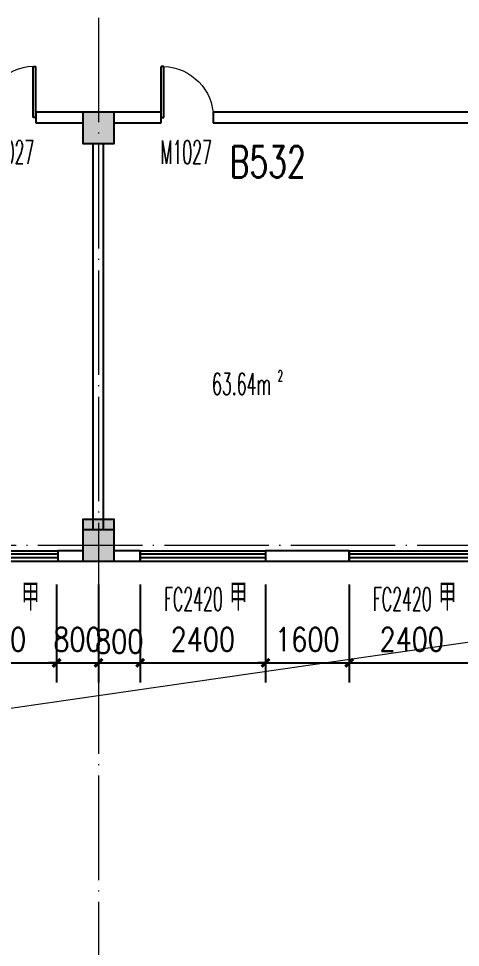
# Model space of a CAD drawing. Extents: x 1417642 to 3570900, y 124798 to 1191112.
# Drawn here: x 1555475 to 1563934, y 209133 to 226927 of the extents above; entities that cross this region are included whole.
import ezdxf

# ---------------------------------------------------------------- set-up
doc = ezdxf.new("R2010")
doc.units = 0
doc.header["$LTSCALE"] = 1000
doc.header["$MEASUREMENT"] = 0
doc.linetypes.add('DOTE', pattern=[2.42, 2, -0.2, 0.02, -0.2])
doc.layers.get('0').update_dxf_attribs({"linetype": 'CONTINUOUS'})
doc.layers.get('Defpoints').update_dxf_attribs({"linetype": 'CONTINUOUS'})
for name, color, linetype in [('colu', 2, 'CONTINUOUS'), ('COLUMN', 9, 'CONTINUOUS'), ('DOTE', 1, 'DOTE'), ('PUB_DIM', 3, 'CONTINUOUS'), ('PUB_HATCH', 8, 'CONTINUOUS'), ('PUB_TEXT', 40, 'CONTINUOUS'), ('SPACE', 7, 'CONTINUOUS'), ('STAIR', 2, 'CONTINUOUS'), ('tiaozheng', 20, 'CONTINUOUS'), ('WALL', 4, 'CONTINUOUS'), ('WINDOW', 2, 'CONTINUOUS'), ('WINDOW_TEXT', 7, 'CONTINUOUS'), ('柱填充', 8, 'CONTINUOUS')]:
    doc.layers.add(name, color=color, linetype=linetype)
doc.styles.add('_TCH_SPACE', font='ROMANS', dxfattribs={"width": 0.7, "height": 5, "bigfont": 'Z'})
doc.styles.add('_TCH_WINDOW', font='ROMANS.shx', dxfattribs={"width": 0.7, "height": 400, "bigfont": 'Z.shx'})
doc.styles.add('DIM_FONT', font='SIMPLEX.shx', dxfattribs={"width": 0.8})
doc.styles.add('Z', font='ROMANS', dxfattribs={"width": 0.7, "bigfont": 'Z'})
doc.dimstyles.new('DIMN150', dxfattribs={"dimscale": 1.5, "dimtxt": 300, "dimasz": 100, "dimexe": 250, "dimexo": 300, "dimgap": 150, "dimtad": 1, "dimdec": 0, "dimzin": 0, "dimdsep": 46, "dimtxsty": 'DIM_FONT', "dimblk": 'ARCHTICK', "dimcen": 0.09, "dimdle": 1.5, "dimclrt": 7, "dimazin": 2, "dimtfac": 1, "dimtdec": 0, "dimtix": 1, "dimtmove": 2, "dimatfit": 3, "dimldrblk": 'ARCHTICK', "dimfxl": 1, "dimtolj": 1, "dimtzin": 0, "dimarcsym": 0})

# ---------------------------------------------------------------- blocks, each defined once
blk = doc.blocks.new('i89')
at = {"layer": '柱填充'}
h = blk.add_hatch(color=256, dxfattribs=at)
h.paths.add_polyline_path([(1555333, 501498), (1555333, 502098), (1554733, 502098), (1554733, 501498)])
h.paths.add_polyline_path([(1525733, 501498), (1525733, 502098), (1525133, 502098), (1525133, 501498)])
h.paths.add_polyline_path([(1517733, 501498), (1517733, 502098), (1517133, 502098), (1517133, 501498)])
h.paths.add_polyline_path([(1509733, 501498), (1509733, 502098), (1509133, 502098), (1509133, 501498)])
h.paths.add_polyline_path([(1501733, 501498), (1501733, 502098), (1501133, 502098), (1501133, 501498)])
h.paths.add_polyline_path([(1498133, 501498), (1498133, 502098), (1497533, 502098), (1497533, 501498)])
h.paths.add_polyline_path([(1498133, 529448), (1498133, 530148), (1497433, 530148), (1497433, 529448)])
h.paths.add_polyline_path([(1498133, 537448), (1498133, 538148), (1497433, 538148), (1497433, 537448)])
h.paths.add_polyline_path([(1541783, 545398), (1541783, 546098), (1541083, 546098), (1541083, 545398)])
h.paths.add_polyline_path([(1565333, 559098), (1565333, 559698), (1564733, 559698), (1564733, 559098)])
h.paths.add_polyline_path([(1565383, 549098), (1565383, 549798), (1564683, 549798), (1564683, 549098)])
h.paths.add_polyline_path([(1565333, 545498), (1565333, 546098), (1564733, 546098), (1564733, 545498)])
h.paths.add_polyline_path([(1565383, 538098), (1564683, 538098), (1564683, 537498), (1565383, 537498)])
h.paths.add_polyline_path([(1565333, 529498), (1565333, 530098), (1564733, 530098), (1564733, 529498)])
h.paths.add_polyline_path([(1565333, 519498), (1565333, 520098), (1564733, 520098), (1564733, 519498)])
h.paths.add_polyline_path([(1565333, 511498), (1565333, 512098), (1564733, 512098), (1564733, 511498)])
h.paths.add_polyline_path([(1565333, 501498), (1565333, 502098), (1564733, 502098), (1564733, 501498)])
h.paths.add_polyline_path([(1555333, 559098), (1555333, 559698), (1554733, 559698), (1554733, 559098)])
h.paths.add_polyline_path([(1555333, 549098), (1555333, 549698), (1554733, 549698), (1554733, 549098)])
h.paths.add_polyline_path([(1555333, 545498), (1555333, 546098), (1554733, 546098), (1554733, 545498)])
h.paths.add_polyline_path([(1555333, 537498), (1555333, 538098), (1554733, 538098), (1554733, 537498)])
h.paths.add_polyline_path([(1555433, 529448), (1555433, 530148), (1554733, 530148), (1554733, 529448)])
h.paths.add_polyline_path([(1555433, 519448), (1555433, 520148), (1554733, 520148), (1554733, 519448)])
h.paths.add_polyline_path([(1555433, 511498), (1555433, 512198), (1554733, 512198), (1554733, 511498)])
h.paths.add_polyline_path([(1551733, 557298), (1551733, 557898), (1551133, 557898), (1551133, 557298)])
h.paths.add_polyline_path([(1551783, 549098), (1551783, 549798), (1551083, 549798), (1551083, 549098)])
h.paths.add_polyline_path([(1551733, 545498), (1551733, 546098), (1551133, 546098), (1551133, 545498)])
h.paths.add_polyline_path([(1551733, 537498), (1551733, 538098), (1551133, 538098), (1551133, 537498)])
h.paths.add_polyline_path([(1551733, 529498), (1551733, 530098), (1551133, 530098), (1551133, 529498)])
h.paths.add_polyline_path([(1551733, 519498), (1551733, 520098), (1551133, 520098), (1551133, 519498)])
h.paths.add_polyline_path([(1551783, 511498), (1551783, 512198), (1551083, 512198), (1551083, 511498)])
h.paths.add_polyline_path([(1551733, 501498), (1551733, 502098), (1551133, 502098), (1551133, 501498)])
h.paths.add_polyline_path([(1541733, 559098), (1541733, 559698), (1541133, 559698), (1541133, 559098)])
h.paths.add_polyline_path([(1541733, 557298), (1541733, 557898), (1541133, 557898), (1541133, 557298)])
h.paths.add_polyline_path([(1541783, 549098), (1541783, 549798), (1541083, 549798), (1541083, 549098)])
h.paths.add_polyline_path([(1541733, 537498), (1541733, 538298), (1541133, 538298), (1541133, 537498)])
h.paths.add_polyline_path([(1541733, 519298), (1541733, 520098), (1541133, 520098), (1541133, 519298)])
h.paths.add_polyline_path([(1541833, 511498), (1541833, 512298), (1541033, 512298), (1541033, 511498)])
h.paths.add_polyline_path([(1541733, 501498), (1541733, 502098), (1541133, 502098), (1541133, 501498)])
h.paths.add_polyline_path([(1533733, 559098), (1533733, 559698), (1533133, 559698), (1533133, 559098)])
h.paths.add_polyline_path([(1533783, 549098), (1533783, 549798), (1533083, 549798), (1533083, 549098)])
h.paths.add_polyline_path([(1533733, 545498), (1533733, 546098), (1533133, 546098), (1533133, 545498)])
h.paths.add_polyline_path([(1533733, 537498), (1533733, 538298), (1533133, 538298), (1533133, 537498)])
h.paths.add_polyline_path([(1533733, 519298), (1533733, 520098), (1533133, 520098), (1533133, 519298)])
h.paths.add_polyline_path([(1533833, 511498), (1533833, 512298), (1533033, 512298), (1533033, 511498)])
h.paths.add_polyline_path([(1533733, 501498), (1533733, 502098), (1533133, 502098), (1533133, 501498)])
h.paths.add_polyline_path([(1525733, 559098), (1525733, 559698), (1525133, 559698), (1525133, 559098)])
h.paths.add_polyline_path([(1525783, 549098), (1525783, 549798), (1525083, 549798), (1525083, 549098)])
h.paths.add_polyline_path([(1525733, 545498), (1525733, 546098), (1525133, 546098), (1525133, 545498)])
h.paths.add_polyline_path([(1525733, 537498), (1525733, 538298), (1525133, 538298), (1525133, 537498)])
h.paths.add_polyline_path([(1525733, 519298), (1525733, 520098), (1525133, 520098), (1525133, 519298)])
h.paths.add_polyline_path([(1525833, 511498), (1525833, 512298), (1525033, 512298), (1525033, 511498)])
h.paths.add_polyline_path([(1517733, 559098), (1517733, 559698), (1517133, 559698), (1517133, 559098)])
h.paths.add_polyline_path([(1517783, 549098), (1517783, 549798), (1517083, 549798), (1517083, 549098)])
h.paths.add_polyline_path([(1517733, 545498), (1517733, 546098), (1517133, 546098), (1517133, 545498)])
h.paths.add_polyline_path([(1517733, 537498), (1517733, 538298), (1517133, 538298), (1517133, 537498)])
h.paths.add_polyline_path([(1517733, 519298), (1517733, 520098), (1517133, 520098), (1517133, 519298)])
h.paths.add_polyline_path([(1517833, 511498), (1517833, 512298), (1517033, 512298), (1517033, 511498)])
h.paths.add_polyline_path([(1509733, 559098), (1509733, 559698), (1509133, 559698), (1509133, 559098)])
h.paths.add_polyline_path([(1509783, 549098), (1509783, 549798), (1509083, 549798), (1509083, 549098)])
h.paths.add_polyline_path([(1509733, 545498), (1509733, 546098), (1509133, 546098), (1509133, 545498)])
h.paths.add_polyline_path([(1509733, 537498), (1509733, 538298), (1509133, 538298), (1509133, 537498)])
h.paths.add_polyline_path([(1509733, 519298), (1509733, 520098), (1509133, 520098), (1509133, 519298)])
h.paths.add_polyline_path([(1509833, 511498), (1509833, 512298), (1509033, 512298), (1509033, 511498)])
h.paths.add_polyline_path([(1509733, 480798), (1509733, 481398), (1509133, 481398), (1509133, 480798)])
h.paths.add_polyline_path([(1501733, 559098), (1501733, 559698), (1501133, 559698), (1501133, 559098)])
h.paths.add_polyline_path([(1501733, 549098), (1501733, 549698), (1501133, 549698), (1501133, 549098)])
h.paths.add_polyline_path([(1501733, 545498), (1501733, 546098), (1501133, 546098), (1501133, 545498)])
h.paths.add_polyline_path([(1501733, 537498), (1501733, 538098), (1501133, 538098), (1501133, 537498)])
h.paths.add_polyline_path([(1501733, 529498), (1501733, 530098), (1501133, 530098), (1501133, 529498)])
h.paths.add_polyline_path([(1501733, 519498), (1501733, 520098), (1501133, 520098), (1501133, 519498)])
h.paths.add_polyline_path([(1501833, 511498), (1501833, 512198), (1501133, 512198), (1501133, 511498)])
h.paths.add_polyline_path([(1501733, 480798), (1501733, 481398), (1501133, 481398), (1501133, 480798)])
h.paths.add_polyline_path([(1498133, 559098), (1498133, 559698), (1497533, 559698), (1497533, 559098)])
h.paths.add_polyline_path([(1498183, 549098), (1498183, 549798), (1497483, 549798), (1497483, 549098)])
h.paths.add_polyline_path([(1498133, 545498), (1498133, 546098), (1497533, 546098), (1497533, 545498)])
h.paths.add_polyline_path([(1498133, 519448), (1498133, 520148), (1497433, 520148), (1497433, 519448)])
h.paths.add_polyline_path([(1498133, 511448), (1498133, 512148), (1497433, 512148), (1497433, 511448)])
h.paths.add_polyline_path([(1498133, 480798), (1498133, 481398), (1497533, 481398), (1497533, 480798)])
h.paths.add_polyline_path([(1488133, 559098), (1488133, 559698), (1487533, 559698), (1487533, 559098)])
h.paths.add_polyline_path([(1488233, 549098), (1488233, 549798), (1487533, 549798), (1487533, 549098)])
h.paths.add_polyline_path([(1488133, 545498), (1488133, 546098), (1487533, 546098), (1487533, 545498)])
h.paths.add_polyline_path([(1488133, 537498), (1488133, 538098), (1487533, 538098), (1487533, 537498)])
h.paths.add_polyline_path([(1488133, 529498), (1488133, 530098), (1487533, 530098), (1487533, 529498)])
h.paths.add_polyline_path([(1488133, 519498), (1488133, 520098), (1487533, 520098), (1487533, 519498)])
h.paths.add_polyline_path([(1488133, 511498), (1488133, 512098), (1487533, 512098), (1487533, 511498)])
h.paths.add_polyline_path([(1488133, 501498), (1488133, 502098), (1487533, 502098), (1487533, 501498)])
h.paths.add_polyline_path([(1488133, 480798), (1488133, 481398), (1487533, 481398), (1487533, 480798)])
h.paths.add_polyline_path([(1498133, 484398), (1498133, 485198), (1497433, 485198), (1497433, 484398)])
h.paths.add_polyline_path([(1498134, 496298), (1498134, 497098), (1497433, 497098), (1497433, 496298)])
h.paths.add_polyline_path([(1487533, 497098), (1487533, 496298), (1488233, 496298), (1488233, 497098)])
h.paths.add_polyline_path([(1487533, 485198), (1487533, 484398), (1488233, 484398), (1488233, 485198)])
h.paths.add_polyline_path([(1509733, 496298), (1509733, 497098), (1509033, 497098), (1509033, 496298)])
h.paths.add_polyline_path([(1509733, 484398), (1509733, 485198), (1509033, 485198), (1509033, 484398)])
at = {"layer": 'colu'}
for points in [[(1533733, 545498), (1533733, 546098), (1533133, 546098), (1533133, 545498)], [(1533733, 537498), (1533733, 538298), (1533133, 538298), (1533133, 537498)]]:
    blk.add_lwpolyline(points, close=True, dxfattribs=at)
blk = doc.blocks.new('_ArchTick')
at = {"color": 0, "linetype": 'ByBlock', "const_width": 0.4}
blk.add_lwpolyline([(-0.5, -0.5), (0.5, 0.5)], dxfattribs=at)
blk = doc.blocks.new('*D495')
at = {"layer": 'Defpoints', "color": 0}
for p in [(1553803, 216533), (1556203, 216533), (1556203, 214584)]:
    blk.add_point(p, dxfattribs=at)
at = {"layer": 'PUB_DIM', "color": 0, "lineweight": -2}
for p, q in [((1553803, 216083), (1553803, 214209)), ((1556203, 216083), (1556203, 214209)), ((1553800, 214584), (1556205, 214584))]:
    blk.add_line(p, q, dxfattribs=at)
at = {"layer": 'PUB_DIM', "color": 0, "lineweight": -2, "xscale": 150, "yscale": 150, "zscale": 150, "rotation": 180}
blk.add_blockref('_ArchTick', (1553803, 214584), dxfattribs=at)
at = {"layer": 'PUB_DIM', "color": 0, "lineweight": -2, "xscale": 150, "yscale": 150, "zscale": 150}
blk.add_blockref('_ArchTick', (1556203, 214584), dxfattribs=at)
at = {"layer": 'PUB_DIM', "color": 7, "insert": (1555003, 215034), "char_height": 450, "attachment_point": 5, "style": 'DIM_FONT'}
blk.add_mtext('\\A1;2400', dxfattribs=at)
blk = doc.blocks.new('*D496')
at = {"layer": 'Defpoints', "color": 0}
for p in [(1556203, 216533), (1557003, 216533), (1557003, 214584)]:
    blk.add_point(p, dxfattribs=at)
at = {"layer": 'PUB_DIM', "color": 0, "lineweight": -2}
for p, q in [((1556203, 216083), (1556203, 214209)), ((1557003, 216083), (1557003, 214209)), ((1556203, 214584), (1556053, 214584)), ((1556203, 214584), (1557003, 214584)), ((1557003, 214584), (1557153, 214584))]:
    blk.add_line(p, q, dxfattribs=at)
at = {"layer": 'PUB_DIM', "color": 0, "lineweight": -2, "xscale": 150, "yscale": 150, "zscale": 150}
blk.add_blockref('_ArchTick', (1556203, 214584), dxfattribs=at)
at = {"layer": 'PUB_DIM', "color": 0, "lineweight": -2, "xscale": 150, "yscale": 150, "zscale": 150, "rotation": 180}
blk.add_blockref('_ArchTick', (1557003, 214584), dxfattribs=at)
at = {"layer": 'PUB_DIM', "color": 7, "insert": (1556603, 215034), "char_height": 450, "attachment_point": 5, "style": 'DIM_FONT'}
blk.add_mtext('\\A1;800', dxfattribs=at)
blk = doc.blocks.new('*D497')
at = {"layer": 'Defpoints', "color": 0}
for p in [(1557003, 216533), (1557803, 216533), (1557803, 214584)]:
    blk.add_point(p, dxfattribs=at)
at = {"layer": 'PUB_DIM', "color": 0, "lineweight": -2}
for p, q in [((1557003, 216083), (1557003, 214209)), ((1557803, 216083), (1557803, 214209)), ((1557001, 214584), (1557805, 214584))]:
    blk.add_line(p, q, dxfattribs=at)
at = {"layer": 'PUB_DIM', "color": 0, "lineweight": -2, "xscale": 150, "yscale": 150, "zscale": 150, "rotation": 180}
blk.add_blockref('_ArchTick', (1557003, 214584), dxfattribs=at)
at = {"layer": 'PUB_DIM', "color": 0, "lineweight": -2, "xscale": 150, "yscale": 150, "zscale": 150}
blk.add_blockref('_ArchTick', (1557803, 214584), dxfattribs=at)
at = {"layer": 'PUB_DIM', "color": 7, "insert": (1557403, 214992), "char_height": 450, "attachment_point": 5, "style": 'DIM_FONT'}
blk.add_mtext('\\A1;800', dxfattribs=at)
blk = doc.blocks.new('*D498')
at = {"layer": 'Defpoints', "color": 0}
for p in [(1557803, 216533), (1560203, 216533), (1560203, 214584)]:
    blk.add_point(p, dxfattribs=at)
at = {"layer": 'PUB_DIM', "color": 0, "lineweight": -2}
for p, q in [((1557803, 216083), (1557803, 214209)), ((1560203, 216083), (1560203, 214209)), ((1557801, 214584), (1560205, 214584))]:
    blk.add_line(p, q, dxfattribs=at)
at = {"layer": 'PUB_DIM', "color": 0, "lineweight": -2, "xscale": 150, "yscale": 150, "zscale": 150, "rotation": 180}
blk.add_blockref('_ArchTick', (1557803, 214584), dxfattribs=at)
at = {"layer": 'PUB_DIM', "color": 0, "lineweight": -2, "xscale": 150, "yscale": 150, "zscale": 150}
blk.add_blockref('_ArchTick', (1560203, 214584), dxfattribs=at)
at = {"layer": 'PUB_DIM', "color": 7, "insert": (1559003, 215034), "char_height": 450, "attachment_point": 5, "style": 'DIM_FONT'}
blk.add_mtext('\\A1;2400', dxfattribs=at)
blk = doc.blocks.new('*D499')
at = {"layer": 'Defpoints', "color": 0}
for p in [(1560203, 216533), (1561803, 216533), (1561803, 214584)]:
    blk.add_point(p, dxfattribs=at)
at = {"layer": 'PUB_DIM', "color": 0, "lineweight": -2}
for p, q in [((1560203, 216083), (1560203, 214209)), ((1561803, 216083), (1561803, 214209)), ((1560203, 214584), (1560053, 214584)), ((1560203, 214584), (1561803, 214584)), ((1561803, 214584), (1561953, 214584))]:
    blk.add_line(p, q, dxfattribs=at)
at = {"layer": 'PUB_DIM', "color": 0, "lineweight": -2, "xscale": 150, "yscale": 150, "zscale": 150}
blk.add_blockref('_ArchTick', (1560203, 214584), dxfattribs=at)
at = {"layer": 'PUB_DIM', "color": 0, "lineweight": -2, "xscale": 150, "yscale": 150, "zscale": 150, "rotation": 180}
blk.add_blockref('_ArchTick', (1561803, 214584), dxfattribs=at)
at = {"layer": 'PUB_DIM', "color": 7, "insert": (1561003, 215034), "char_height": 450, "attachment_point": 5, "style": 'DIM_FONT'}
blk.add_mtext('\\A1;1600', dxfattribs=at)
blk = doc.blocks.new('*D500')
at = {"layer": 'Defpoints', "color": 0}
for p in [(1561803, 216533), (1564203, 216533), (1564203, 214584)]:
    blk.add_point(p, dxfattribs=at)
at = {"layer": 'PUB_DIM', "color": 0, "lineweight": -2}
for p, q in [((1561803, 216083), (1561803, 214209)), ((1564203, 216083), (1564203, 214209)), ((1561801, 214584), (1564205, 214584))]:
    blk.add_line(p, q, dxfattribs=at)
at = {"layer": 'PUB_DIM', "color": 0, "lineweight": -2, "xscale": 150, "yscale": 150, "zscale": 150, "rotation": 180}
blk.add_blockref('_ArchTick', (1561803, 214584), dxfattribs=at)
at = {"layer": 'PUB_DIM', "color": 0, "lineweight": -2, "xscale": 150, "yscale": 150, "zscale": 150}
blk.add_blockref('_ArchTick', (1564203, 214584), dxfattribs=at)
at = {"layer": 'PUB_DIM', "color": 7, "insert": (1563003, 215034), "char_height": 450, "attachment_point": 5, "style": 'DIM_FONT'}
blk.add_mtext('\\A1;2400', dxfattribs=at)
blk = doc.blocks.new('_FZH')
blk.add_lwpolyline([(-0.5, -0.5), (0.5, -0.5), (0.5, 0.5), (-0.5, 0.5)], close=True)
at = {"layer": 'PUB_HATCH'}
blk.add_solid([(-0.5, -0.5), (0.5, -0.5), (-0.5, 0.5), (0.5, 0.5)], dxfattribs=at)
blk = doc.blocks.new('$TCHSYS$WIN2D')
for p, q in [((-0.5, 0.5), (0.5, 0.5)), ((-0.5, 0.5), (-0.5, -0.5)), ((0.5, 0.5), (0.5, -0.5)), ((0.5, 0.1667), (-0.5, 0.1667)), ((0.5, -0.1667), (-0.5, -0.1667)), ((-0.5, -0.5), (0.5, -0.5))]:
    blk.add_line(p, q)
blk = doc.blocks.new('$DorLib2D$00000001')
for p, q in [((0.45, 0.975), (0.5, 0.975)), ((0.45, 0), (0.45, 0.975)), ((0.5, 0), (0.5, 0.975)), ((0.5, 0), (0.45, 0))]:
    blk.add_line(p, q)
at = {"lineweight": 13}
blk.add_arc((0.475, 0), 0.975, 91.4693, 180, dxfattribs=at)

msp = doc.modelspace()

# ---------------------------------------------------------------- linework, layer by layer
at = {"layer": 'DOTE', "lineweight": 0}
for points in [[(1557003.1, 243884), (1557003.1, 132632.2)], [(1596566.6, 216832.7), (1432076.7, 216832.7)], [(1596566.6, 216832.7), (1432076.7, 216832.7)]]:
    msp.add_lwpolyline(points, dxfattribs=at)
at = {"layer": 'STAIR', "lineweight": 0}
msp.add_lwpolyline([(1525303.1, 199132.7), (1530265.8, 210093.1), (1574803.1, 216532.7)], dxfattribs=at)
at = {"layer": 'WALL'}
for p, q in [((1556703.1, 225132.7), (1555803.1, 225132.7)), ((1555803.1, 225132.7), (1555803.1, 224932.7)), ((1558203.1, 225132.7), (1557303.1, 225132.7)), ((1558203.1, 224932.7), (1558203.1, 225132.7)), ((1564703.1, 225132.7), (1559203.1, 225132.7)), ((1559203.1, 225132.7), (1559203.1, 224932.7)), ((1555803.1, 224932.7), (1556703.1, 224932.7)), ((1557303.1, 224932.7), (1558203.1, 224932.7)), ((1559203.1, 224932.7), (1564703.1, 224932.7)), ((1556903.1, 217132.7), (1556903.1, 224532.7)), ((1557103.1, 217132.7), (1557103.1, 224532.7)), ((1556703.1, 216732.7), (1556223.7, 216732.7)), ((1556223.7, 216732.7), (1556223.7, 216532.7)), ((1557803.1, 216732.7), (1557303.1, 216732.7)), ((1557803.1, 216532.7), (1557803.1, 216732.7)), ((1561803.1, 216732.7), (1560203.1, 216732.7)), ((1560203.1, 216732.7), (1560203.1, 216532.7)), ((1561803.1, 216532.7), (1561803.1, 216732.7)), ((1556223.7, 216532.7), (1556703.1, 216532.7)), ((1557303.1, 216532.7), (1557803.1, 216532.7)), ((1560203.1, 216532.7), (1561803.1, 216532.7))]:
    msp.add_line(p, q, dxfattribs=at)

# ---------------------------------------------------------------- block references
at = {"layer": 'COLUMN', "lineweight": 0, "xscale": 600, "yscale": 600, "zscale": 600}
for p in [(1557003.1, 224832.7), (1557003.1, 216832.7)]:
    msp.add_blockref('_FZH', p, dxfattribs=at)
at = {"layer": 'tiaozheng'}
msp.add_blockref('i89', (23570, -320965.6), dxfattribs=at)
at = {"layer": 'WINDOW', "lineweight": 0}
ref = msp.add_blockref('$DorLib2D$00000001', (1555303.1, 225032.7), dxfattribs=dict(at, xscale=-1000, yscale=-1000, zscale=-1000, rotation=180))
ref.add_attrib('A', 'M1027', (1554793.8, 224145.6), dxfattribs={"layer": 'WINDOW_TEXT', "lineweight": 0, "height": 446.25, "style": '_TCH_WINDOW', "width": 0.494118})
ref = msp.add_blockref('$DorLib2D$00000001', (1558703.1, 225032.7), dxfattribs=dict(at, xscale=1000, yscale=-1000, zscale=1000, rotation=180))
ref.add_attrib('A', 'M1027', (1558193.8, 224145.6), dxfattribs={"layer": 'WINDOW_TEXT', "lineweight": 0, "height": 446.25, "style": '_TCH_WINDOW', "width": 0.494118})
at = {"layer": 'WINDOW', "color": 2, "xscale": -2400, "yscale": -200, "zscale": -2400, "rotation": 180}
for p in [(1555023.7, 216632.7), (1559003.1, 216632.7), (1563003.1, 216632.7)]:
    msp.add_blockref('$TCHSYS$WIN2D', p, dxfattribs=at)

# ---------------------------------------------------------------- texts
at = {"layer": 'PUB_TEXT', "color": 1, "lineweight": 60, "style": 'Z', "width": 0.7}
msp.add_text('B532', height=600, dxfattribs=at).set_placement((1559515.6, 223883.6))
at = {"layer": 'SPACE', "style": '_TCH_SPACE', "width": 0.525}
for s, height, p in [('63.64m', 420, (1559178.5, 219716.1)), ('2', 210, (1560438.5, 219978.6))]:
    msp.add_text(s, height=height, dxfattribs=at).set_placement(p)
at = {"layer": 'WINDOW_TEXT', "color": 2, "style": '_TCH_WINDOW'}
for s, height, width, p in [('甲', 525, 0.7, (1555529.8, 215582.7)), ('FC2420', 446.25, 0.494118, (1558259.7, 215582.7)), ('甲', 525, 0.7, (1559509.2, 215582.7)), ('FC2420', 446.25, 0.494118, (1562259.7, 215582.7)), ('甲', 525, 0.7, (1563509.2, 215582.7))]:
    msp.add_text(s, height=height, dxfattribs=dict(at, width=width)).set_placement(p)

# ---------------------------------------------------------------- dimensions: what is measured, and where the dimension line sits
at = {"layer": 'PUB_DIM'}
for p1, p2, picture, middle in [((1553802.7, 216532.7), (1556202.7, 216532.7), '*D495', (1555002.7, 215033.9)), ((1556202.7, 216532.7), (1557003.1, 216532.7), '*D496', (1556602.9, 215033.9)), ((1557803.1, 216532.7), (1560203.1, 216532.7), '*D498', (1559003.1, 215033.9)), ((1560203.1, 216532.7), (1561803.1, 216532.7), '*D499', (1561003.1, 215033.9)), ((1561803.1, 216532.7), (1564203.1, 216532.7), '*D500', (1563003.1, 215033.9))]:
    dim = msp.add_aligned_dim(p1=p1, p2=p2, distance=-1948.8, dimstyle='DIMN150', dxfattribs=at)
    dim.commit()
    dim.dimension.update_dxf_attribs({"geometry": picture, "text_midpoint": middle})
dim = msp.add_linear_dim(base=(1557803.1, 214583.9), p1=(1557003.1, 216532.7), p2=(1557803.1, 216532.7), angle=360, dimstyle='DIMN150', dxfattribs=at)
dim.commit()
dim.dimension.update_dxf_attribs({"geometry": '*D497', "text_midpoint": (1557403.1, 214992.1), "dimtype": 129})

doc.saveas('drawing.dxf')
